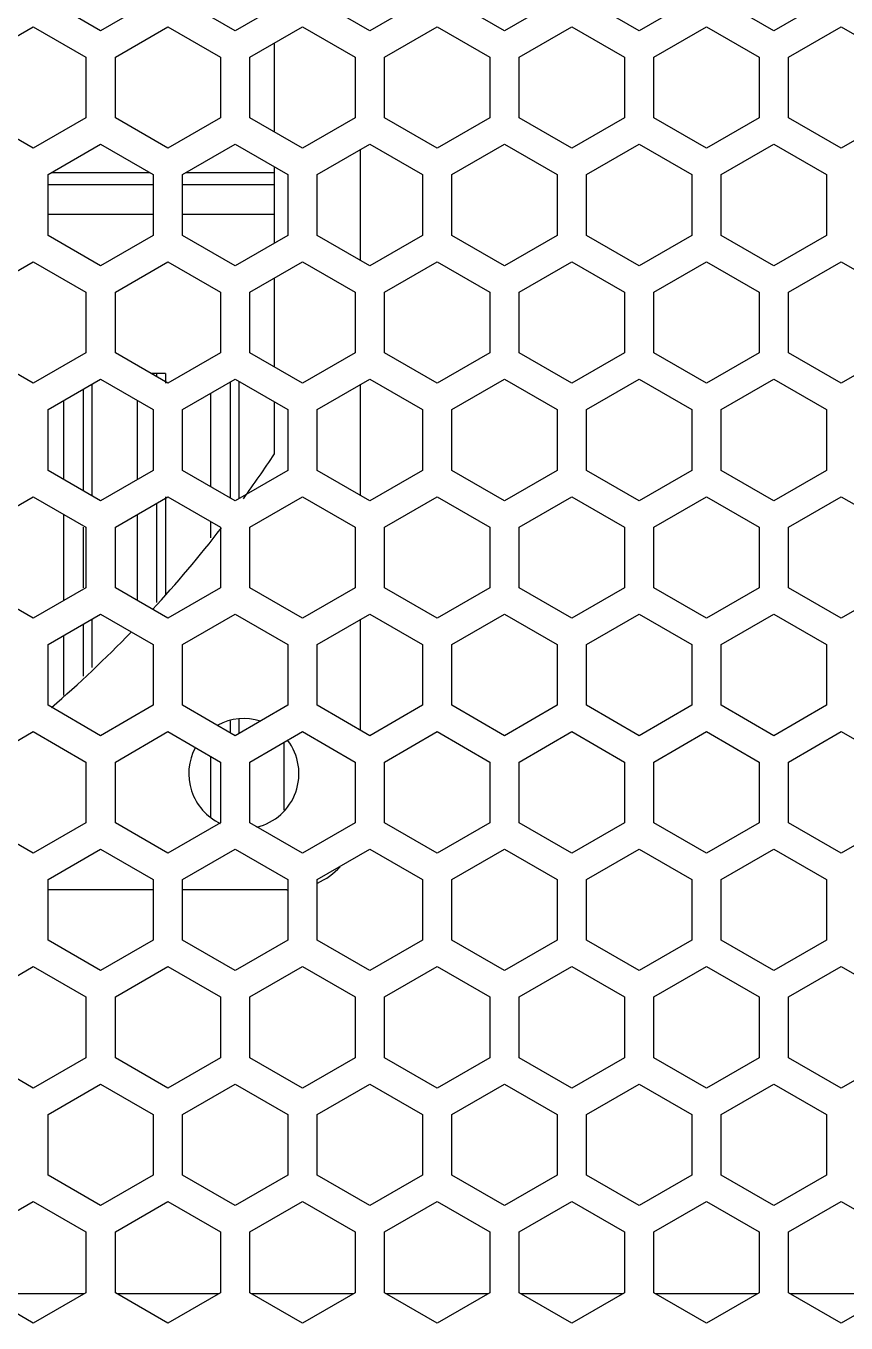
# Model space of a CAD drawing. Header units: millimetres. Extents: x 10297564 to 11610295, y -9287743 to -8409454.
# Drawn here: x 10531820 to 10532493, y -9096196 to -9095133 of the extents above; entities that cross this region are included whole.
import ezdxf

# ---------------------------------------------------------------- set-up
doc = ezdxf.new("R2010")
doc.units = ezdxf.units.MM
doc.header["$LTSCALE"] = 100
doc.layers.add('-0', color=7, linetype='Continuous')

# ---------------------------------------------------------------- blocks, each defined once
blk = doc.blocks.new('인버터 외형도')
at = {"layer": '-0', "linetype": 'Continuous'}
for p, q in [((122055.83, 39790.65), (122023.47, 39809.33)), ((122088.18, 39809.33), (122055.83, 39790.65)), ((122138.6, 39790.65), (122106.24, 39809.33)), ((122170.95, 39809.33), (122138.6, 39790.65)), ((122221.37, 39790.65), (122189.01, 39809.33)), ((122253.72, 39809.33), (122221.37, 39790.65)), ((122304.13, 39790.65), (122271.78, 39809.33)), ((122336.49, 39809.33), (122304.13, 39790.65)), ((122386.9, 39790.65), (122354.55, 39809.33)), ((122419.26, 39809.33), (122386.9, 39790.65)), ((122469.67, 39790.65), (122437.32, 39809.33)), ((122502.03, 39809.33), (122469.67, 39790.65)), ((121982.09, 39774.46), (122014.44, 39793.14)), ((122014.44, 39793.14), (122046.8, 39774.46)), ((122064.86, 39774.46), (122097.21, 39793.14)), ((122097.21, 39793.14), (122129.57, 39774.46)), ((122147.63, 39774.46), (122179.98, 39793.14)), ((122179.98, 39793.14), (122212.34, 39774.46)), ((122230.39, 39774.46), (122262.75, 39793.14)), ((122262.75, 39793.14), (122295.11, 39774.46)), ((122313.16, 39774.46), (122345.52, 39793.14)), ((122345.52, 39793.14), (122377.87, 39774.46)), ((122395.93, 39774.46), (122428.29, 39793.14)), ((122428.29, 39793.14), (122460.64, 39774.46)), ((122478.7, 39774.46), (122511.06, 39793.14)), ((122511.06, 39793.14), (122543.41, 39774.46)), ((122162.67, 39728.41), (122162.67, 39783.15)), ((122046.8, 39774.46), (122046.8, 39737.1)), ((122064.86, 39737.1), (122064.86, 39774.46)), ((122129.57, 39774.46), (122129.57, 39737.1)), ((122147.63, 39737.1), (122147.63, 39774.46)), ((122212.34, 39774.46), (122212.34, 39737.1)), ((122230.39, 39737.1), (122230.39, 39774.46)), ((122295.11, 39774.46), (122295.11, 39737.1)), ((122313.16, 39737.1), (122313.16, 39774.46)), ((122377.87, 39774.46), (122377.87, 39737.1)), ((122395.93, 39737.1), (122395.93, 39774.46)), ((122460.64, 39774.46), (122460.64, 39737.1)), ((122478.7, 39737.1), (122478.7, 39774.46)), ((122014.44, 39718.42), (121982.09, 39737.1)), ((122046.8, 39737.1), (122014.44, 39718.42)), ((122097.21, 39718.42), (122064.86, 39737.1)), ((122129.57, 39737.1), (122097.21, 39718.42)), ((122179.98, 39718.42), (122147.63, 39737.1)), ((122212.34, 39737.1), (122179.98, 39718.42)), ((122262.75, 39718.42), (122230.39, 39737.1)), ((122295.11, 39737.1), (122262.75, 39718.42)), ((122345.52, 39718.42), (122313.16, 39737.1)), ((122377.87, 39737.1), (122345.52, 39718.42)), ((122428.29, 39718.42), (122395.93, 39737.1)), ((122460.64, 39737.1), (122428.29, 39718.42)), ((122511.06, 39718.42), (122478.7, 39737.1)), ((122543.41, 39737.1), (122511.06, 39718.42)), ((122023.47, 39702.22), (122055.83, 39720.9)), ((122055.83, 39720.9), (122088.18, 39702.22)), ((122106.24, 39702.22), (122138.6, 39720.9)), ((122138.6, 39720.9), (122170.95, 39702.22)), ((122189.01, 39702.22), (122221.37, 39720.9)), ((122221.37, 39720.9), (122253.72, 39702.22)), ((122271.78, 39702.22), (122304.13, 39720.9)), ((122304.13, 39720.9), (122336.49, 39702.22)), ((122354.55, 39702.22), (122386.9, 39720.9)), ((122386.9, 39720.9), (122419.26, 39702.22)), ((122437.32, 39702.22), (122469.67, 39720.9)), ((122469.67, 39720.9), (122502.03, 39702.22)), ((122215.35, 39717.43), (122215.35, 39649.66)), ((122086.2, 39703.37), (122025.45, 39703.37)), ((122162.67, 39703.37), (122108.22, 39703.37)), ((122162.67, 39660.08), (122162.67, 39707)), ((122023.47, 39664.86), (122023.47, 39702.22)), ((122088.18, 39695.84), (122023.47, 39695.84)), ((122088.18, 39702.22), (122088.18, 39664.86)), ((122106.24, 39664.86), (122106.24, 39702.22)), ((122162.67, 39695.84), (122106.24, 39695.84)), ((122170.95, 39702.22), (122170.95, 39664.86)), ((122189.01, 39664.86), (122189.01, 39702.22)), ((122253.72, 39702.22), (122253.72, 39664.86)), ((122271.78, 39664.86), (122271.78, 39702.22)), ((122336.49, 39702.22), (122336.49, 39664.86)), ((122354.55, 39664.86), (122354.55, 39702.22)), ((122419.26, 39702.22), (122419.26, 39664.86)), ((122437.32, 39664.86), (122437.32, 39702.22)), ((122502.03, 39702.22), (122502.03, 39664.86)), ((122088.18, 39677.78), (122023.47, 39677.78)), ((122162.67, 39677.78), (122106.24, 39677.78)), ((122055.83, 39646.18), (122023.47, 39664.86)), ((122088.18, 39664.86), (122055.83, 39646.18)), ((122138.6, 39646.18), (122106.24, 39664.86)), ((122170.95, 39664.86), (122138.6, 39646.18)), ((122221.37, 39646.18), (122189.01, 39664.86)), ((122253.72, 39664.86), (122221.37, 39646.18)), ((122304.13, 39646.18), (122271.78, 39664.86)), ((122336.49, 39664.86), (122304.13, 39646.18)), ((122386.9, 39646.18), (122354.55, 39664.86)), ((122419.26, 39664.86), (122386.9, 39646.18)), ((122469.67, 39646.18), (122437.32, 39664.86)), ((122502.03, 39664.86), (122469.67, 39646.18)), ((121982.09, 39629.99), (122014.44, 39648.67)), ((122014.44, 39648.67), (122046.8, 39629.99)), ((122064.86, 39629.99), (122097.21, 39648.67)), ((122097.21, 39648.67), (122129.57, 39629.99)), ((122147.63, 39629.99), (122179.98, 39648.67)), ((122179.98, 39648.67), (122212.34, 39629.99)), ((122230.39, 39629.99), (122262.75, 39648.67)), ((122262.75, 39648.67), (122295.11, 39629.99)), ((122313.16, 39629.99), (122345.52, 39648.67)), ((122345.52, 39648.67), (122377.87, 39629.99)), ((122395.93, 39629.99), (122428.29, 39648.67)), ((122428.29, 39648.67), (122460.64, 39629.99)), ((122478.7, 39629.99), (122511.06, 39648.67)), ((122511.06, 39648.67), (122543.41, 39629.99)), ((122162.67, 39583.94), (122162.67, 39638.68)), ((122046.8, 39629.99), (122046.8, 39592.63)), ((122064.86, 39592.63), (122064.86, 39629.99)), ((122129.57, 39629.99), (122129.57, 39592.63)), ((122147.63, 39592.63), (122147.63, 39629.99)), ((122212.34, 39629.99), (122212.34, 39592.63)), ((122230.39, 39592.63), (122230.39, 39629.99)), ((122295.11, 39629.99), (122295.11, 39592.63)), ((122313.16, 39592.63), (122313.16, 39629.99)), ((122377.87, 39629.99), (122377.87, 39592.63)), ((122395.93, 39592.63), (122395.93, 39629.99)), ((122460.64, 39629.99), (122460.64, 39592.63)), ((122478.7, 39592.63), (122478.7, 39629.99)), ((122014.44, 39573.95), (121982.09, 39592.63)), ((122046.8, 39592.63), (122014.44, 39573.95)), ((122097.21, 39573.95), (122064.86, 39592.63)), ((122129.57, 39592.63), (122097.21, 39573.95)), ((122179.98, 39573.95), (122147.63, 39592.63)), ((122212.34, 39592.63), (122179.98, 39573.95)), ((122262.75, 39573.95), (122230.39, 39592.63)), ((122295.11, 39592.63), (122262.75, 39573.95)), ((122345.52, 39573.95), (122313.16, 39592.63)), ((122377.87, 39592.63), (122345.52, 39573.95)), ((122428.29, 39573.95), (122395.93, 39592.63)), ((122460.64, 39592.63), (122428.29, 39573.95)), ((122511.06, 39573.95), (122478.7, 39592.63)), ((122543.41, 39592.63), (122511.06, 39573.95)), ((122023.47, 39557.75), (122055.83, 39576.43)), ((122055.83, 39576.43), (122088.18, 39557.75)), ((122095.63, 39579.97), (122086.78, 39579.97)), ((122090.44, 39577.86), (122090.44, 39579.97)), ((122095.63, 39579.97), (122095.63, 39573.95)), ((122106.24, 39557.75), (122138.6, 39576.43)), ((122138.6, 39576.43), (122170.95, 39557.75)), ((122189.01, 39557.75), (122221.37, 39576.43)), ((122221.37, 39576.43), (122253.72, 39557.75)), ((122271.78, 39557.75), (122304.13, 39576.43)), ((122304.13, 39576.43), (122336.49, 39557.75)), ((122354.55, 39557.75), (122386.9, 39576.43)), ((122386.9, 39576.43), (122419.26, 39557.75)), ((122437.32, 39557.75), (122469.67, 39576.43)), ((122469.67, 39576.43), (122502.03, 39557.75)), ((122045.29, 39507.79), (122045.29, 39570.35)), ((122050.48, 39573.35), (122050.48, 39504.79)), ((122123.54, 39510.4), (122123.54, 39567.74)), ((122135.58, 39503.45), (122135.58, 39574.69)), ((122140.78, 39575.17), (122140.78, 39502.97)), ((122215.35, 39572.96), (122215.35, 39505.19)), ((122033.25, 39514.75), (122033.25, 39563.4)), ((122078.4, 39514.74), (122078.4, 39563.4)), ((122162.67, 39530.43), (122162.67, 39562.53)), ((122023.47, 39520.39), (122023.47, 39557.75)), ((122088.18, 39557.75), (122088.18, 39520.39)), ((122106.24, 39520.39), (122106.24, 39557.75)), ((122170.95, 39557.75), (122170.95, 39520.39)), ((122189.01, 39520.39), (122189.01, 39557.75)), ((122253.72, 39557.75), (122253.72, 39520.39)), ((122271.78, 39520.39), (122271.78, 39557.75)), ((122336.49, 39557.75), (122336.49, 39520.39)), ((122354.55, 39520.39), (122354.55, 39557.75)), ((122419.26, 39557.75), (122419.26, 39520.39)), ((122437.32, 39520.39), (122437.32, 39557.75)), ((122502.03, 39557.75), (122502.03, 39520.39)), ((122055.83, 39501.71), (122023.47, 39520.39)), ((122088.18, 39520.39), (122055.83, 39501.71)), ((122138.6, 39501.71), (122106.24, 39520.39)), ((122170.95, 39520.39), (122138.6, 39501.71)), ((122221.37, 39501.71), (122189.01, 39520.39)), ((122253.72, 39520.39), (122221.37, 39501.71)), ((122304.13, 39501.71), (122271.78, 39520.39)), ((122336.49, 39520.39), (122304.13, 39501.71)), ((122386.9, 39501.71), (122354.55, 39520.39)), ((122419.26, 39520.39), (122386.9, 39501.71)), ((122469.67, 39501.71), (122437.32, 39520.39)), ((122502.03, 39520.39), (122469.67, 39501.71)), ((121982.09, 39485.52), (122014.44, 39504.2)), ((122014.44, 39504.2), (122046.8, 39485.52)), ((122064.86, 39485.52), (122097.21, 39504.2)), ((122095.63, 39504.2), (122095.63, 39444.22)), ((122097.21, 39504.2), (122129.57, 39485.52)), ((122147.63, 39485.52), (122179.98, 39504.2)), ((122179.98, 39504.2), (122212.34, 39485.52)), ((122230.39, 39485.52), (122262.75, 39504.2)), ((122262.75, 39504.2), (122295.11, 39485.52)), ((122313.16, 39485.52), (122345.52, 39504.2)), ((122345.52, 39504.2), (122377.87, 39485.52)), ((122395.93, 39485.52), (122428.29, 39504.2)), ((122428.29, 39504.2), (122460.64, 39485.52)), ((122478.7, 39485.52), (122511.06, 39504.2)), ((122511.06, 39504.2), (122543.41, 39485.52)), ((122090.44, 39439.03), (122090.44, 39500.28)), ((122033.25, 39440.33), (122033.25, 39493.34)), ((122078.4, 39440.34), (122078.4, 39493.33)), ((122123.54, 39478.91), (122123.54, 39488.99)), ((122045.29, 39448.16), (122045.29, 39485.52)), ((122046.8, 39485.52), (122046.8, 39448.16)), ((122064.86, 39448.16), (122064.86, 39485.52)), ((122129.57, 39485.52), (122129.57, 39448.16)), ((122147.63, 39448.16), (122147.63, 39485.52)), ((122212.34, 39485.52), (122212.34, 39448.16)), ((122230.39, 39448.16), (122230.39, 39485.52)), ((122295.11, 39485.52), (122295.11, 39448.16)), ((122313.16, 39448.16), (122313.16, 39485.52)), ((122377.87, 39485.52), (122377.87, 39448.16)), ((122395.93, 39448.16), (122395.93, 39485.52)), ((122460.64, 39485.52), (122460.64, 39448.16)), ((122478.7, 39448.16), (122478.7, 39485.52)), ((122014.44, 39429.48), (121982.09, 39448.16)), ((122046.8, 39448.16), (122014.44, 39429.48)), ((122097.21, 39429.48), (122064.86, 39448.16)), ((122129.57, 39448.16), (122097.21, 39429.48)), ((122179.98, 39429.48), (122147.63, 39448.16)), ((122212.34, 39448.16), (122179.98, 39429.48)), ((122262.75, 39429.48), (122230.39, 39448.16)), ((122295.11, 39448.16), (122262.75, 39429.48)), ((122345.52, 39429.48), (122313.16, 39448.16)), ((122377.87, 39448.16), (122345.52, 39429.48)), ((122428.29, 39429.48), (122395.93, 39448.16)), ((122460.64, 39448.16), (122428.29, 39429.48)), ((122511.06, 39429.48), (122478.7, 39448.16)), ((122543.41, 39448.16), (122511.06, 39429.48)), ((122023.47, 39413.28), (122055.83, 39431.96)), ((122055.83, 39431.96), (122088.18, 39413.28)), ((122106.24, 39413.28), (122138.6, 39431.96)), ((122138.6, 39431.96), (122170.95, 39413.28)), ((122189.01, 39413.28), (122221.37, 39431.96)), ((122221.37, 39431.96), (122253.72, 39413.28)), ((122271.78, 39413.28), (122304.13, 39431.96)), ((122304.13, 39431.96), (122336.49, 39413.28)), ((122354.55, 39413.28), (122386.9, 39431.96)), ((122386.9, 39431.96), (122419.26, 39413.28)), ((122437.32, 39413.28), (122469.67, 39431.96)), ((122469.67, 39431.96), (122502.03, 39413.28)), ((122045.29, 39393.88), (122045.29, 39425.88)), ((122050.48, 39428.88), (122050.48, 39399.07)), ((122215.35, 39428.49), (122215.35, 39360.72)), ((122033.25, 39381.84), (122033.25, 39418.93)), ((122023.47, 39375.92), (122023.47, 39413.28)), ((122088.18, 39413.28), (122088.18, 39375.92)), ((122106.24, 39375.92), (122106.24, 39413.28)), ((122170.95, 39413.28), (122170.95, 39375.92)), ((122189.01, 39375.92), (122189.01, 39413.28)), ((122253.72, 39413.28), (122253.72, 39375.92)), ((122271.78, 39375.92), (122271.78, 39413.28)), ((122336.49, 39413.28), (122336.49, 39375.92)), ((122354.55, 39375.92), (122354.55, 39413.28)), ((122419.26, 39413.28), (122419.26, 39375.92)), ((122437.32, 39375.92), (122437.32, 39413.28)), ((122502.03, 39413.28), (122502.03, 39375.92)), ((122055.83, 39357.24), (122023.47, 39375.92)), ((122088.18, 39375.92), (122055.83, 39357.24)), ((122138.6, 39357.24), (122106.24, 39375.92)), ((122170.95, 39375.92), (122138.6, 39357.24)), ((122221.37, 39357.24), (122189.01, 39375.92)), ((122253.72, 39375.92), (122221.37, 39357.24)), ((122304.13, 39357.24), (122271.78, 39375.92)), ((122336.49, 39375.92), (122304.13, 39357.24)), ((122386.9, 39357.24), (122354.55, 39375.92)), ((122419.26, 39375.92), (122386.9, 39357.24)), ((122469.67, 39357.24), (122437.32, 39375.92)), ((122502.03, 39375.92), (122469.67, 39357.24)), ((122135.58, 39358.98), (122135.58, 39366.46)), ((122140.78, 39367.29), (122140.78, 39358.5)), ((121982.09, 39341.05), (122014.44, 39359.73)), ((122014.44, 39359.73), (122046.8, 39341.05)), ((122064.86, 39341.05), (122097.21, 39359.73)), ((122097.21, 39359.73), (122129.57, 39341.05)), ((122147.63, 39341.05), (122179.98, 39359.73)), ((122168.69, 39311.44), (122168.69, 39353.21)), ((122179.98, 39359.73), (122212.34, 39341.05)), ((122230.39, 39341.05), (122262.75, 39359.73)), ((122262.75, 39359.73), (122295.11, 39341.05)), ((122313.16, 39341.05), (122345.52, 39359.73)), ((122345.52, 39359.73), (122377.87, 39341.05)), ((122395.93, 39341.05), (122428.29, 39359.73)), ((122428.29, 39359.73), (122460.64, 39341.05)), ((122478.7, 39341.05), (122511.06, 39359.73)), ((122511.06, 39359.73), (122543.41, 39341.05)), ((122123.54, 39306.94), (122123.54, 39344.52)), ((122046.8, 39341.05), (122046.8, 39303.69)), ((122064.86, 39303.69), (122064.86, 39341.05)), ((122129.57, 39341.05), (122129.57, 39303.69)), ((122147.63, 39303.69), (122147.63, 39341.05)), ((122212.34, 39341.05), (122212.34, 39303.69)), ((122230.39, 39303.69), (122230.39, 39341.05)), ((122295.11, 39341.05), (122295.11, 39303.69)), ((122313.16, 39303.69), (122313.16, 39341.05)), ((122377.87, 39341.05), (122377.87, 39303.69)), ((122395.93, 39303.69), (122395.93, 39341.05)), ((122460.64, 39341.05), (122460.64, 39303.69)), ((122478.7, 39303.69), (122478.7, 39341.05)), ((122014.44, 39285.01), (121982.09, 39303.69)), ((122046.8, 39303.69), (122014.44, 39285.01)), ((122097.21, 39285.01), (122064.86, 39303.69)), ((122129.57, 39303.69), (122097.21, 39285.01)), ((122179.98, 39285.01), (122147.63, 39303.69)), ((122212.34, 39303.69), (122179.98, 39285.01)), ((122262.75, 39285.01), (122230.39, 39303.69)), ((122295.11, 39303.69), (122262.75, 39285.01)), ((122345.52, 39285.01), (122313.16, 39303.69)), ((122377.87, 39303.69), (122345.52, 39285.01)), ((122428.29, 39285.01), (122395.93, 39303.69)), ((122460.64, 39303.69), (122428.29, 39285.01)), ((122511.06, 39285.01), (122478.7, 39303.69)), ((122543.41, 39303.69), (122511.06, 39285.01)), ((122023.47, 39268.81), (122055.83, 39287.49)), ((122055.83, 39287.49), (122088.18, 39268.81)), ((122106.24, 39268.81), (122138.6, 39287.49)), ((122138.6, 39287.49), (122170.95, 39268.81)), ((122189.01, 39268.81), (122221.37, 39287.49)), ((122221.37, 39287.49), (122253.72, 39268.81)), ((122271.78, 39268.81), (122304.13, 39287.49)), ((122304.13, 39287.49), (122336.49, 39268.81)), ((122354.55, 39268.81), (122386.9, 39287.49)), ((122386.9, 39287.49), (122419.26, 39268.81)), ((122437.32, 39268.81), (122469.67, 39287.49)), ((122469.67, 39287.49), (122502.03, 39268.81)), ((122023.47, 39231.45), (122023.47, 39268.81)), ((122088.18, 39268.81), (122088.18, 39231.45)), ((122106.24, 39231.45), (122106.24, 39268.81)), ((122170.95, 39268.81), (122170.95, 39231.45)), ((122189.01, 39231.45), (122189.01, 39268.81)), ((122253.72, 39268.81), (122253.72, 39231.45)), ((122271.78, 39231.45), (122271.78, 39268.81)), ((122336.49, 39268.81), (122336.49, 39231.45)), ((122354.55, 39231.45), (122354.55, 39268.81)), ((122419.26, 39268.81), (122419.26, 39231.45)), ((122437.32, 39231.45), (122437.32, 39268.81)), ((122502.03, 39268.81), (122502.03, 39231.45)), ((122088.18, 39262.43), (122023.47, 39262.43)), ((122170.2, 39262.43), (122106.24, 39262.43)), ((122055.83, 39212.77), (122023.47, 39231.45)), ((122088.18, 39231.45), (122055.83, 39212.77)), ((122138.6, 39212.77), (122106.24, 39231.45)), ((122170.95, 39231.45), (122138.6, 39212.77)), ((122221.37, 39212.77), (122189.01, 39231.45)), ((122253.72, 39231.45), (122221.37, 39212.77)), ((122304.13, 39212.77), (122271.78, 39231.45)), ((122336.49, 39231.45), (122304.13, 39212.77)), ((122386.9, 39212.77), (122354.55, 39231.45)), ((122419.26, 39231.45), (122386.9, 39212.77)), ((122469.67, 39212.77), (122437.32, 39231.45)), ((122502.03, 39231.45), (122469.67, 39212.77)), ((121982.09, 39196.58), (122014.44, 39215.26)), ((122014.44, 39215.26), (122046.8, 39196.58)), ((122064.86, 39196.58), (122097.21, 39215.26)), ((122097.21, 39215.26), (122129.57, 39196.58)), ((122147.63, 39196.58), (122179.98, 39215.26)), ((122179.98, 39215.26), (122212.34, 39196.58)), ((122230.39, 39196.58), (122262.75, 39215.26)), ((122262.75, 39215.26), (122295.11, 39196.58)), ((122313.16, 39196.58), (122345.52, 39215.26)), ((122345.52, 39215.26), (122377.87, 39196.58)), ((122395.93, 39196.58), (122428.29, 39215.26)), ((122428.29, 39215.26), (122460.64, 39196.58)), ((122478.7, 39196.58), (122511.06, 39215.26)), ((122511.06, 39215.26), (122543.41, 39196.58)), ((122046.8, 39196.58), (122046.8, 39159.22)), ((122064.86, 39159.22), (122064.86, 39196.58)), ((122129.57, 39196.58), (122129.57, 39159.22)), ((122147.63, 39159.22), (122147.63, 39196.58)), ((122212.34, 39196.58), (122212.34, 39159.22)), ((122230.39, 39159.22), (122230.39, 39196.58)), ((122295.11, 39196.58), (122295.11, 39159.22)), ((122313.16, 39159.22), (122313.16, 39196.58)), ((122377.87, 39196.58), (122377.87, 39159.22)), ((122395.93, 39159.22), (122395.93, 39196.58)), ((122460.64, 39196.58), (122460.64, 39159.22)), ((122478.7, 39159.22), (122478.7, 39196.58)), ((122014.44, 39140.53), (121982.09, 39159.22)), ((122046.8, 39159.22), (122014.44, 39140.53)), ((122097.21, 39140.53), (122064.86, 39159.22)), ((122129.57, 39159.22), (122097.21, 39140.53)), ((122179.98, 39140.53), (122147.63, 39159.22)), ((122212.34, 39159.22), (122179.98, 39140.53)), ((122262.75, 39140.53), (122230.39, 39159.22)), ((122295.11, 39159.22), (122262.75, 39140.53)), ((122345.52, 39140.53), (122313.16, 39159.22)), ((122377.87, 39159.22), (122345.52, 39140.53)), ((122428.29, 39140.53), (122395.93, 39159.22)), ((122460.64, 39159.22), (122428.29, 39140.53)), ((122511.06, 39140.53), (122478.7, 39159.22)), ((122543.41, 39159.22), (122511.06, 39140.53)), ((122023.47, 39124.34), (122055.83, 39143.02)), ((122055.83, 39143.02), (122088.18, 39124.34)), ((122106.24, 39124.34), (122138.6, 39143.02)), ((122138.6, 39143.02), (122170.95, 39124.34)), ((122189.01, 39124.34), (122221.37, 39143.02)), ((122221.37, 39143.02), (122253.72, 39124.34)), ((122271.78, 39124.34), (122304.13, 39143.02)), ((122304.13, 39143.02), (122336.49, 39124.34)), ((122354.55, 39124.34), (122386.9, 39143.02)), ((122386.9, 39143.02), (122419.26, 39124.34)), ((122437.32, 39124.34), (122469.67, 39143.02)), ((122469.67, 39143.02), (122502.03, 39124.34)), ((122023.47, 39086.98), (122023.47, 39124.34)), ((122088.18, 39124.34), (122088.18, 39086.98)), ((122106.24, 39086.98), (122106.24, 39124.34)), ((122170.95, 39124.34), (122170.95, 39086.98)), ((122189.01, 39086.98), (122189.01, 39124.34)), ((122253.72, 39124.34), (122253.72, 39086.98)), ((122271.78, 39086.98), (122271.78, 39124.34)), ((122336.49, 39124.34), (122336.49, 39086.98)), ((122354.55, 39086.98), (122354.55, 39124.34)), ((122419.26, 39124.34), (122419.26, 39086.98)), ((122437.32, 39086.98), (122437.32, 39124.34)), ((122502.03, 39124.34), (122502.03, 39086.98)), ((122055.83, 39068.3), (122023.47, 39086.98)), ((122088.18, 39086.98), (122055.83, 39068.3)), ((122138.6, 39068.3), (122106.24, 39086.98)), ((122170.95, 39086.98), (122138.6, 39068.3)), ((122221.37, 39068.3), (122189.01, 39086.98)), ((122253.72, 39086.98), (122221.37, 39068.3)), ((122304.13, 39068.3), (122271.78, 39086.98)), ((122336.49, 39086.98), (122304.13, 39068.3)), ((122386.9, 39068.3), (122354.55, 39086.98)), ((122419.26, 39086.98), (122386.9, 39068.3)), ((122469.67, 39068.3), (122437.32, 39086.98)), ((122502.03, 39086.98), (122469.67, 39068.3)), ((121982.09, 39052.11), (122014.44, 39070.79)), ((122014.44, 39070.79), (122046.8, 39052.11)), ((122064.86, 39052.11), (122097.21, 39070.79)), ((122097.21, 39070.79), (122129.57, 39052.11)), ((122147.63, 39052.11), (122179.98, 39070.79)), ((122179.98, 39070.79), (122212.34, 39052.11)), ((122230.39, 39052.11), (122262.75, 39070.79)), ((122262.75, 39070.79), (122295.11, 39052.11)), ((122313.16, 39052.11), (122345.52, 39070.79)), ((122345.52, 39070.79), (122377.87, 39052.11)), ((122395.93, 39052.11), (122428.29, 39070.79)), ((122428.29, 39070.79), (122460.64, 39052.11)), ((122478.7, 39052.11), (122511.06, 39070.79)), ((122511.06, 39070.79), (122543.41, 39052.11)), ((122046.8, 39052.11), (122046.8, 39014.74)), ((122064.86, 39014.74), (122064.86, 39052.11)), ((122129.57, 39052.11), (122129.57, 39014.74)), ((122147.63, 39014.74), (122147.63, 39052.11)), ((122212.34, 39052.11), (122212.34, 39014.74)), ((122230.39, 39014.74), (122230.39, 39052.11)), ((122295.11, 39052.11), (122295.11, 39014.74)), ((122313.16, 39014.74), (122313.16, 39052.11)), ((122377.87, 39052.11), (122377.87, 39014.74)), ((122395.93, 39014.74), (122395.93, 39052.11)), ((122460.64, 39052.11), (122460.64, 39014.74)), ((122478.7, 39014.74), (122478.7, 39052.11)), ((122014.44, 38996.06), (121982.09, 39014.74)), ((122045.72, 39014.12), (121983.16, 39014.12)), ((122046.8, 39014.74), (122014.44, 38996.06)), ((122097.21, 38996.06), (122064.86, 39014.74)), ((122128.49, 39014.12), (122065.93, 39014.12)), ((122129.57, 39014.74), (122097.21, 38996.06)), ((122179.98, 38996.06), (122147.63, 39014.74)), ((122211.26, 39014.12), (122148.7, 39014.12)), ((122212.34, 39014.74), (122179.98, 38996.06)), ((122262.75, 38996.06), (122230.39, 39014.74)), ((122294.03, 39014.12), (122231.47, 39014.12)), ((122295.11, 39014.74), (122262.75, 38996.06)), ((122345.52, 38996.06), (122313.16, 39014.74)), ((122376.8, 39014.12), (122314.24, 39014.12)), ((122377.87, 39014.74), (122345.52, 38996.06)), ((122428.29, 38996.06), (122395.93, 39014.74)), ((122459.57, 39014.12), (122397.01, 39014.12)), ((122460.64, 39014.74), (122428.29, 38996.06)), ((122511.06, 38996.06), (122478.7, 39014.74)), ((122542.34, 39014.12), (122479.78, 39014.12)), ((122543.41, 39014.74), (122511.06, 38996.06))]:
    blk.add_line(p, q, dxfattribs=at)
for centre, radius, start, end in [((121523.09, 39954.69), 767.5, 323.94198, 326.44269), ((121523.09, 39954.69), 767.5, 317.35476, 322.26643), ((121523.09, 39954.69), 767.5, 310.90199, 315.92001), ((122143.86, 39333.91), 33.86, 72.47202, 118.32201), ((122143.86, 39333.91), 33.86, 283.59773, 37.31239), ((122143.86, 39333.91), 33.86, 151.66486, 244.68755), ((122170.2, 39307.58), 45.15, 294.67544, 316.78134), ((122170.2, 39307.58), 45.15, 270, 270.96649)]:
    blk.add_arc(centre, radius, start, end, dxfattribs=at)

msp = doc.modelspace()

# ---------------------------------------------------------------- block references
at = {"xscale": 1.333333333333333, "yscale": 1.333333333333333, "zscale": 1.333333333333333}
msp.add_blockref('인버터 외형도', (10369140.6, -9148191), dxfattribs=at)

doc.saveas('drawing.dxf')
